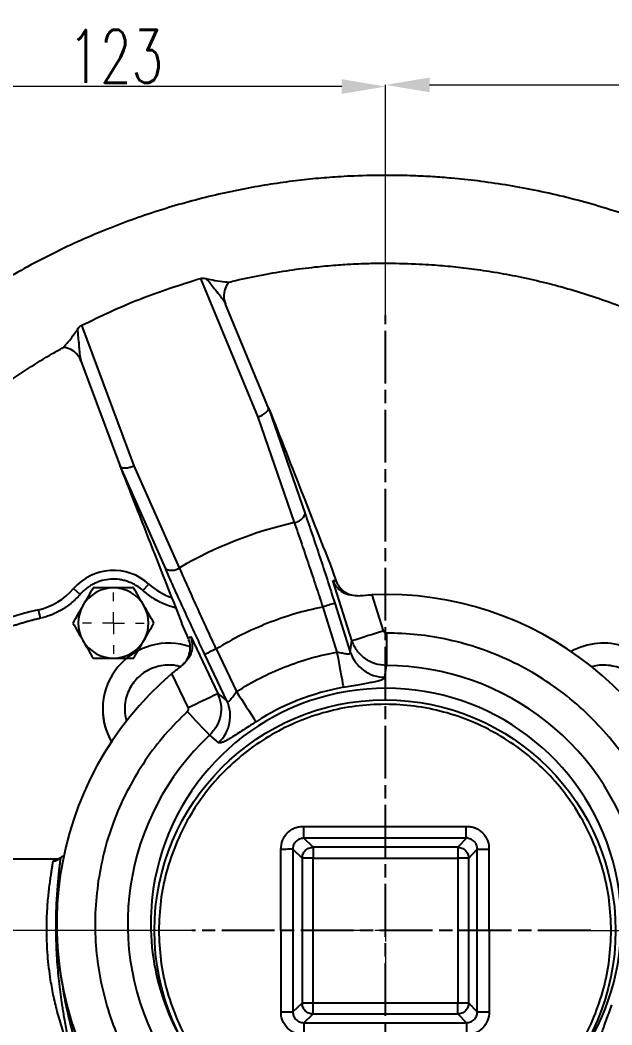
# Model space of a CAD drawing. Header units: millimetres. Extents: x 2271 to 4415, y 823 to 2339.
# Drawn here: x 3039.4 to 3174.2, y 1200.9 to 1429.7 of the extents above; entities that cross this region are included whole.
import ezdxf

# ---------------------------------------------------------------- set-up
doc = ezdxf.new("R2010")
doc.units = ezdxf.units.MM
doc.linetypes.add('AM_ISO08W050', pattern=[18, 12, -1.5, 3, -1.5])
for name, color, linetype, lineweight in [('10', 7, 'Continuous', 0), ('AM_5', 3, 'Continuous', 25), ('AM_7', 4, 'AM_ISO08W050', 25)]:
    doc.layers.add(name, color=color, linetype=linetype, lineweight=lineweight)
doc.styles.add('SLDTEXTSTYLE1', font='txt.shx', dxfattribs={"width": 0.7, "bigfont": 'gbcbig.shx'})
doc.dimstyles.new('SLDDIMSTYLE12$0', dxfattribs={"dimtxt": 12, "dimasz": 10, "dimexe": 0, "dimexo": 0.0625, "dimgap": 0.875, "dimtad": 1, "dimdec": 1, "dimlfac": 1.8, "dimrnd": 1e-09, "dimzin": 12, "dimdsep": 46, "dimtxsty": 'SLDTEXTSTYLE1', "dimcen": 0.09, "dimdle": 8.16, "dimclrd": 3, "dimclre": 3, "dimadec": 0, "dimazin": 3, "dimtfac": 1, "dimtdec": 1, "dimtofl": 0, "dimtmove": 0, "dimatfit": 3, "dimfxl": 0, "dimfrac": 2, "dimtolj": 1, "dimlwd": 5, "dimlwe": 5, "dimarcsym": 0})
doc.dimstyles.new('SLDDIMSTYLE12$3', dxfattribs={"dimtxt": 12, "dimasz": 10, "dimexe": 0, "dimexo": 0.0625, "dimgap": 0.875, "dimtad": 1, "dimdec": 1, "dimlfac": 1.8, "dimrnd": 1e-09, "dimzin": 12, "dimdsep": 46, "dimtxsty": 'SLDTEXTSTYLE1', "dimcen": 0.09, "dimdle": 8.16, "dimclrd": 3, "dimclre": 3, "dimadec": 0, "dimazin": 3, "dimtfac": 1, "dimtdec": 1, "dimtofl": 0, "dimtmove": 0, "dimatfit": 3, "dimfxl": 0, "dimfrac": 2, "dimtolj": 1, "dimlwd": 5, "dimlwe": 5, "dimarcsym": 0})

# ---------------------------------------------------------------- blocks, each defined once
blk = doc.blocks.new('SW_CENTERMARKSYMBOL_18')
at = {"layer": '10', "color": 0}
for p, q in [((0, 1), (0, 1.7)), ((0, 0), (0, 0.5)), ((-1, 0), (-1.7, 0)), ((0, 0), (-0.5, 0)), ((0, 0), (0, -0.5)), ((0, 0), (0.5, 0)), ((1, 0), (1.7, 0)), ((0, -1), (0, -1.7))]:
    blk.add_line(p, q, dxfattribs=at)
blk = doc.blocks.new('SW_CENTERMARKSYMBOL_25')
at = {"layer": '10', "color": 0}
for p, q in [((0, 1), (0, 1.4)), ((0, 0), (0, 0.5)), ((-1, 0), (-1.4, 0)), ((0, 0), (-0.5, 0)), ((0, 0), (0, -0.5)), ((0, 0), (0.5, 0)), ((1, 0), (1.4, 0)), ((0, -1), (0, -1.4))]:
    blk.add_line(p, q, dxfattribs=at)
blk = doc.blocks.new('*D192')
at = {"layer": 'AM_5', "color": 3, "lineweight": 5, "transparency": 16777216}
blk.add_line((3122.69, 1362.62), (3122.69, 1414.99), dxfattribs=at)
at = {"layer": 'AM_5', "color": 3, "linetype": 'Continuous', "lineweight": 5, "transparency": 16777216}
for p, q in [((3132.69, 1414.99), (3289.77, 1414.99)), ((3299.77, 1296.73), (3299.77, 1414.99))]:
    blk.add_line(p, q, dxfattribs=at)
at = {"layer": 'AM_5', "color": 3, "transparency": 16777216}
for points in [[(3132.69, 1416.66), (3132.69, 1413.32), (3122.69, 1414.99)], [(3289.77, 1416.66), (3289.77, 1413.32), (3299.77, 1414.99)]]:
    blk.add_solid(points, dxfattribs=at)
at = {"layer": 'Defpoints', "color": 0, "transparency": 16777216}
for p in [(3299.77, 1414.99), (3122.69, 1362.56), (3299.77, 1296.66)]:
    blk.add_point(p, dxfattribs=at)
at = {"layer": 'AM_5', "color": 0, "transparency": 16777216, "insert": (3211.23, 1421.86), "char_height": 12, "attachment_point": 5, "style": 'SLDTEXTSTYLE1'}
blk.add_mtext('\\A1;178', dxfattribs=at)
blk = doc.blocks.new('*D193')
at = {"layer": 'AM_5', "color": 3, "linetype": 'Continuous', "lineweight": 5, "transparency": 16777216}
for p, q in [((2999.77, 1256.96), (2999.77, 1414.61)), ((3112.69, 1414.61), (3009.77, 1414.61))]:
    blk.add_line(p, q, dxfattribs=at)
at = {"layer": 'AM_5', "color": 3, "lineweight": 5, "transparency": 16777216}
blk.add_line((3122.69, 1362.62), (3122.69, 1414.61), dxfattribs=at)
at = {"layer": 'AM_5', "color": 3, "transparency": 16777216}
for points in [[(3009.77, 1416.28), (3009.77, 1412.94), (2999.77, 1414.61)], [(3112.69, 1416.28), (3112.69, 1412.94), (3122.69, 1414.61)]]:
    blk.add_solid(points, dxfattribs=at)
at = {"layer": 'Defpoints', "color": 0, "transparency": 16777216}
for p in [(2999.77, 1414.61), (3122.69, 1362.56), (2999.77, 1256.9)]:
    blk.add_point(p, dxfattribs=at)
at = {"layer": 'AM_5', "color": 0, "transparency": 16777216, "insert": (3061.23, 1421.49), "char_height": 12, "attachment_point": 5, "style": 'SLDTEXTSTYLE1'}
blk.add_mtext('\\A1;123', dxfattribs=at)
blk = doc.blocks.new('*D202')
at = {"layer": 'AM_5', "color": 3, "lineweight": 5, "transparency": 16777216}
blk.add_line((3078.48, 1222.43), (2928.14, 1222.43), dxfattribs=at)
at = {"layer": 'AM_5', "color": 3, "linetype": 'Continuous', "lineweight": 5, "transparency": 16777216}
for p, q in [((2928.14, 1212.43), (2928.14, 990.8)), ((3057.77, 980.8), (2928.14, 980.8))]:
    blk.add_line(p, q, dxfattribs=at)
at = {"layer": 'AM_5', "color": 3, "transparency": 16777216}
for points in [[(2926.47, 1212.43), (2929.81, 1212.43), (2928.14, 1222.43)], [(2926.47, 990.8), (2929.81, 990.8), (2928.14, 980.8)]]:
    blk.add_solid(points, dxfattribs=at)
at = {"layer": 'Defpoints', "color": 0, "transparency": 16777216}
for p in [(3078.54, 1222.43), (2928.14, 980.8), (3057.83, 980.8)]:
    blk.add_point(p, dxfattribs=at)
at = {"layer": 'AM_5', "color": 0, "transparency": 16777216, "insert": (2921.27, 1054.72), "char_height": 12, "attachment_point": 5, "rotation": 90, "style": 'SLDTEXTSTYLE1'}
blk.add_mtext('\\A1;245', dxfattribs=at)
blk = doc.blocks.new('*D204')
at = {"layer": 'AM_5', "color": 3, "lineweight": 5, "transparency": 16777216}
blk.add_line((3415.04, 1339.88), (3429.39, 1339.88), dxfattribs=at)
at = {"layer": 'AM_5', "color": 3, "linetype": 'Continuous', "lineweight": 5, "transparency": 16777216}
for p, q in [((3429.39, 1329.88), (3429.39, 1232.43)), ((3169.44, 1222.43), (3429.39, 1222.43))]:
    blk.add_line(p, q, dxfattribs=at)
at = {"layer": 'AM_5', "color": 3, "transparency": 16777216}
for points in [[(3427.72, 1329.88), (3431.05, 1329.88), (3429.39, 1339.88)], [(3427.72, 1232.43), (3431.05, 1232.43), (3429.39, 1222.43)]]:
    blk.add_solid(points, dxfattribs=at)
at = {"layer": 'Defpoints', "color": 0, "transparency": 16777216}
for p in [(3414.97, 1339.88), (3169.38, 1222.43), (3429.39, 1222.43)]:
    blk.add_point(p, dxfattribs=at)
at = {"layer": 'AM_5', "color": 0, "transparency": 16777216, "insert": (3422.51, 1290.38), "char_height": 12, "attachment_point": 5, "rotation": 90, "style": 'SLDTEXTSTYLE1'}
blk.add_mtext('\\A1;115', dxfattribs=at)
blk = doc.blocks.new('*D183')
at = {"layer": 'AM_5', "color": 3, "linetype": 'Continuous', "lineweight": 5, "transparency": 16777216}
blk.add_line((3286.51, 1375.18), (3252.82, 1349.18), dxfattribs=at)
at = {"layer": 'AM_5', "color": 3, "lineweight": 5, "transparency": 16777216}
for p, q in [((3185.45, 1297.25), (3185.63, 1297.25)), ((3185.54, 1297.16), (3185.54, 1297.34))]:
    blk.add_line(p, q, dxfattribs=at)
at = {"layer": 'AM_5', "color": 3, "transparency": 16777216}
blk.add_solid([(3251.8, 1350.5), (3253.84, 1347.87), (3244.91, 1343.07)], dxfattribs=at)
at = {"layer": 'Defpoints', "color": 0, "transparency": 16777216}
for p in [(3244.91, 1343.07), (3126.17, 1251.42)]:
    blk.add_point(p, dxfattribs=at)
at = {"layer": 'AM_5', "color": 0, "transparency": 16777216, "insert": (3269.42, 1370.68), "char_height": 12, "attachment_point": 5, "rotation": 37.6642, "style": 'SLDTEXTSTYLE1'}
blk.add_mtext('\\A1;%%C345', dxfattribs=at)

msp = doc.modelspace()

# ---------------------------------------------------------------- linework, layer by layer
at = {"color": 7, "linetype": 'Continuous', "lineweight": 25}
for p, q in [((3080.508, 1370.903), (3093.586, 1339.351)), ((3096.112, 1341.241), (3086.199, 1365.084)), ((3065.44, 1328.261), (3053.502, 1360.262)), ((3053.3, 1352.122), (3062.298, 1327.918)), ((3096.025, 1341.425), (3104.362, 1317.32)), ((3093.586, 1339.351), (3101.873, 1315.309)), ((3062.238, 1328.113), (3072.567, 1304.793)), ((3075.763, 1305.021), (3065.44, 1328.261)), ((3110.035, 1305.814), (3111.34, 1302.132)), ((3110.672, 1302.097), (3111.34, 1302.132)), ((3115.008, 1288.443), (3110.672, 1302.097)), ((3053.124, 1298.966), (3051.611, 1300.273)), ((3067.41, 1299.836), (3068.753, 1301.318)), ((3114.318, 1299.03), (3115.209, 1298.759)), ((3115.209, 1298.759), (3115.214, 1298.759)), ((3115.214, 1298.759), (3116.663, 1298.667)), ((3119.549, 1298.86), (3122.143, 1290.694)), ((3044.119, 1293.523), (3043.665, 1295.471)), ((3108.354, 1296.087), (3111.61, 1285.833)), ((3111.104, 1296.954), (3114.646, 1285.802)), ((3077.771, 1288.903), (3076.274, 1292.355)), ((3077.771, 1288.903), (3078.303, 1289.342)), ((3078.303, 1289.342), (3084.446, 1276.401)), ((3114.646, 1285.802), (3115.008, 1288.443)), ((3084.13, 1286.542), (3088.743, 1276.823)), ((3077.509, 1284.224), (3077.513, 1284.227)), ((3077.513, 1284.227), (3077.839, 1284.915)), ((3086.541, 1274.728), (3081.523, 1285.299)), ((3122.537, 1280.117), (3122.853, 1282.75)), ((3077.683, 1273.176), (3074.01, 1280.916)), ((3084.446, 1276.401), (3086.541, 1274.728)), ((3058.271, 1272.895), (3058.271, 1272.845)), ((3082.592, 1266.886), (3084.647, 1265.187)), ((3104.037, 1246.094), (3141.007, 1246.106)), ((3106.147, 1241.363), (3104.037, 1243.43)), ((3141.07, 1243.43), (3104.037, 1243.43)), ((3141.07, 1243.43), (3139.122, 1241.363)), ((3098.89, 1203.904), (3098.855, 1240.877)), ((3101.55, 1240.943), (3103.661, 1238.876)), ((3101.55, 1240.943), (3101.55, 1203.91)), ((3139.122, 1241.363), (3106.147, 1241.363)), ((3141.611, 1238.876), (3143.555, 1240.939)), ((3143.555, 1203.914), (3143.555, 1240.939)), ((3146.217, 1240.934), (3146.292, 1203.908)), ((3047.744, 1238.663), (3037.597, 1238.663)), ((3048.681, 1238.971), (3048.767, 1238.978)), ((3048.767, 1238.978), (3048.89, 1238.988)), ((3048.981, 1239.199), (3048.973, 1239.092)), ((3103.661, 1238.876), (3103.661, 1205.901)), ((3106.147, 1205.906), (3106.147, 1238.881)), ((3106.147, 1238.881), (3139.122, 1238.881)), ((3139.122, 1238.881), (3139.122, 1205.906)), ((3141.611, 1205.901), (3141.611, 1238.876)), ((3047.77, 1224.12), (3047.77, 1224.107)), ((3070.044, 1222.563), (3070.044, 1222.554)), ((3103.661, 1205.901), (3101.55, 1203.91)), ((3139.122, 1205.906), (3106.147, 1205.906)), ((3143.555, 1203.914), (3141.611, 1205.901)), ((3104.041, 1201.425), (3106.147, 1203.413)), ((3104.041, 1201.425), (3141.066, 1201.425)), ((3106.147, 1203.413), (3139.122, 1203.413)), ((3139.122, 1203.413), (3141.066, 1201.425))]:
    msp.add_line(p, q, dxfattribs=at)
at = {"color": 7, "linetype": 'Continuous', "lineweight": 25, "flags": 128}
for points in [[(3122.864, 1290.163), (3122.862, 1288.829), (3122.86, 1287.537), (3122.858, 1286.33), (3122.857, 1285.246), (3122.855, 1284.32), (3122.854, 1283.58), (3122.854, 1283.051), (3122.853, 1282.75)], [(3111.61, 1285.833), (3111.871, 1284.387), (3112.124, 1282.987), (3112.36, 1281.679), (3112.572, 1280.504), (3112.754, 1279.5), (3112.899, 1278.699), (3113.003, 1278.125), (3113.062, 1277.799)], [(3106.147, 1241.363), (3106.147, 1241.275), (3106.147, 1241.107), (3106.147, 1240.863), (3106.147, 1240.553), (3106.147, 1240.187), (3106.147, 1239.777), (3106.147, 1239.337), (3106.147, 1238.881)], [(3139.122, 1241.363), (3139.122, 1241.275), (3139.122, 1241.107), (3139.122, 1240.863), (3139.122, 1240.553), (3139.122, 1240.187), (3139.122, 1239.777), (3139.122, 1239.337), (3139.122, 1238.881)], [(3106.147, 1203.413), (3106.147, 1203.5), (3106.147, 1203.668), (3106.147, 1203.912), (3106.147, 1204.223), (3106.147, 1204.592), (3106.147, 1205.005), (3106.147, 1205.448), (3106.147, 1205.906)], [(3139.122, 1203.413), (3139.122, 1203.5), (3139.122, 1203.668), (3139.122, 1203.912), (3139.122, 1204.223), (3139.122, 1204.592), (3139.122, 1205.005), (3139.122, 1205.448), (3139.122, 1205.906)], [(3104.041, 1201.425), (3104.041, 1201.33), (3104.041, 1201.144), (3104.041, 1200.876), (3104.041, 1200.533), (3104.041, 1200.128), (3104.041, 1199.674), (3104.041, 1199.187), (3104.041, 1198.682)], [(3141.066, 1201.425), (3141.066, 1201.33), (3141.066, 1201.144), (3141.066, 1200.876), (3141.066, 1200.533), (3141.066, 1200.128), (3141.066, 1199.674), (3141.066, 1199.187), (3141.066, 1198.682)]]:
    msp.add_lwpolyline(points, dxfattribs=at)
at = {"color": 7, "linetype": 'Continuous', "lineweight": 25}
msp.add_circle((3122.544, 1222.429), 52.5, dxfattribs=at)
for centre, radius, start, end in [((3090.487, 1366.929), 4.668, 137.52481, 203.27152), ((3048.906, 1350.545), 4.668, 19.7383, 85.47923), ((3101.48, 1318.341), 3.058, 277.39752, 340.49784), ((3122.769, 1223.997), 93.672, 102.88972, 120.12054), ((3060.692, 1292.429), 12, 47.79455, 139.17857), ((3073.979, 1307.516), 3.068, 242.60529, 305.56074), ((3040.259, 1310.079), 15, 283.12199, 319.17857), ((3060.692, 1292.429), 8, 90, 150), ((3060.692, 1292.429), 8, 30, 90), ((3078.83, 1312.429), 15, 227.79455, 251.05872), ((3122.77, 1223.929), 75, 10.54851, 92.46086), ((3060.692, 1222.429), 75, 103.12199, 152.6419), ((3060.692, 1292.429), 8, 150, 210), ((3060.692, 1292.429), 8, 330, 30), ((3231.627, 909.89), 405.394, 107.29542, 107.70302), ((2802.072, 2292.657), 1051.844, 287.308245, 287.715785), ((3060.692, 1292.429), 8, 210, 270), ((3060.692, 1292.429), 8, 270, 330), ((3073.271, 1272.856), 15, 70.68701, 209.89018), ((3268.055, 897.66), 430.183, 115.31225, 115.69693), ((3172.266, 1272.856), 15, 70.97396, 119.21781), ((3122.506, 1288.394), 8.277, 198.25, 270.21482), ((3122.769, 1223.94), 58.809, 13.09228, 89.91829), ((3122.769, 1223.929), 75, 130.5515, 212.46111), ((3122.769, 1224.02), 53.574, 308.26934, 171.50515), ((5081.332, 2558.07), 2368.967, 212.741266, 212.938789), ((3122.769, 1224.003), 54.664, 100.22856, 122.78193), ((2600.777, 2282.104), 1115.963, 295.299462, 295.684155), ((3079.022, 1271.262), 8.279, 312.79782, 24.74766), ((3073.271, 1272.807), 15, 179.85416, 209.77464), ((4325.892, 2438.091), 1708.073, 223.040922, 223.289717), ((3122.769, 1223.94), 58.809, 133.09211, 209.9183), ((3105.608, 873.345), 365.536, 89.91553, 90.30529), ((3139.668, 879.094), 359.787, 89.69056, 90.08686), ((3122.769, 1224.02), 53.574, 171.50512, 216.90515), ((3122.769, 1223.916), 75, 179.85416, 214.67082), ((3105.608, 840.37), 365.536, 89.91553, 90.30529), ((3139.668, 846.119), 359.787, 89.69056, 90.08686), ((3145.692, 1599.674), 395.766, 269.69056, 270.08686)]:
    msp.add_arc(centre, radius, start, end, dxfattribs=at)
for points, knots in [([(3122.336, 1053.698), (3124.897, 1053.722), (3128.477, 1053.757), (3133.746, 1054.036), (3138.211, 1054.371), (3143.527, 1054.937), (3149.096, 1055.71), (3154.909, 1056.72), (3160.88, 1057.976), (3166.957, 1059.487), (3173.094, 1061.258), (3179.26, 1063.292), (3185.423, 1065.591), (3191.56, 1068.157), (3197.648, 1070.987), (3203.668, 1074.081), (3209.6, 1077.435), (3215.43, 1081.048), (3221.139, 1084.913), (3226.715, 1089.027), (3232.142, 1093.384), (3237.408, 1097.979), (3242.499, 1102.803), (3247.404, 1107.851), (3252.111, 1113.114), (3256.609, 1118.584), (3260.887, 1124.252), (3264.936, 1130.109), (3268.745, 1136.146), (3272.307, 1142.352), (3275.612, 1148.716), (3278.653, 1155.229), (3281.422, 1161.878), (3283.913, 1168.653), (3286.118, 1175.54), (3288.033, 1182.529), (3289.651, 1189.607), (3290.969, 1196.76), (3291.982, 1203.977), (3292.686, 1211.244), (3293.079, 1218.549), (3293.158, 1225.877), (3292.921, 1233.215), (3292.367, 1240.549), (3291.495, 1247.867), (3290.304, 1255.154), (3288.796, 1262.397), (3286.971, 1269.581), (3284.831, 1276.694), (3282.377, 1283.722), (3279.612, 1290.65), (3276.539, 1297.466), (3273.162, 1304.157), (3269.485, 1310.709), (3265.511, 1317.109), (3261.246, 1323.344), (3256.695, 1329.402), (3251.863, 1335.271), (3246.756, 1340.937), (3241.379, 1346.39), (3235.933, 1351.437), (3230.459, 1356.09), (3225.001, 1360.359), (3219.376, 1364.401), (3213.595, 1368.21), (3207.667, 1371.778), (3201.605, 1375.1), (3195.419, 1378.17), (3189.122, 1380.984), (3182.729, 1383.536), (3176.253, 1385.822), (3169.716, 1387.838), (3163.141, 1389.58), (3156.568, 1391.045), (3150.074, 1392.227), (3143.785, 1393.124), (3138.261, 1393.707), (3133.378, 1394.075), (3128.554, 1394.315), (3122.58, 1394.432), (3117.063, 1394.321), (3111.794, 1394.05), (3107.329, 1393.712), (3102.013, 1393.147), (3096.444, 1392.374), (3090.631, 1391.364), (3084.659, 1390.108), (3078.583, 1388.597), (3072.445, 1386.826), (3066.28, 1384.792), (3060.117, 1382.493), (3053.98, 1379.928), (3047.892, 1377.097), (3041.872, 1374.003), (3035.939, 1370.649), (3030.11, 1367.037), (3024.401, 1363.171), (3018.825, 1359.057), (3013.398, 1354.7), (3008.132, 1350.105), (3003.041, 1345.281), (2998.136, 1340.233), (2993.429, 1334.97), (2988.931, 1329.5), (2984.653, 1323.832), (2980.604, 1317.975), (2976.795, 1311.938), (2973.233, 1305.732), (2969.928, 1299.368), (2966.885, 1292.856), (2964.123, 1286.204), (2961.786, 1279.922), (2960.508, 1275.817), (2959.945, 1274.009)], [0, 0, 0, 0, 0.0102074, 0.014274, 0.021037, 0.0280561, 0.0355867, 0.0434511, 0.0515783, 0.0599113, 0.0684099, 0.0770439, 0.085791, 0.0946336, 0.1035582, 0.112554, 0.1216124, 0.1307262, 0.1398897, 0.1490979, 0.1583469, 0.1676331, 0.1769537, 0.1863062, 0.1956884, 0.2050985, 0.2145348, 0.2239961, 0.233481, 0.2429885, 0.2525178, 0.262068, 0.2716385, 0.2812287, 0.2908382, 0.3004664, 0.3101132, 0.3197782, 0.3294613, 0.3391624, 0.3488814, 0.3586183, 0.3683733, 0.3781464, 0.387938, 0.3977483, 0.4075776, 0.4174265, 0.4272956, 0.4371854, 0.4470968, 0.4570307, 0.4669882, 0.4769704, 0.486979, 0.4970156, 0.5070822, 0.5171812, 0.5273154, 0.5374882, 0.5477037, 0.5569145, 0.5661226, 0.5753266, 0.5845258, 0.5937191, 0.6029052, 0.6120821, 0.6212471, 0.6303962, 0.6395236, 0.6486197, 0.6576679, 0.6666375, 0.6754633, 0.6839789, 0.6919633, 0.6976055, 0.7035012, 0.7112199, 0.7214273, 0.7254939, 0.7322569, 0.739276, 0.7468066, 0.754671, 0.7627982, 0.7711312, 0.7796298, 0.7882638, 0.7970109, 0.8058535, 0.8147781, 0.8237739, 0.8328323, 0.8419461, 0.8511096, 0.8603178, 0.8695668, 0.878853, 0.8881736, 0.8975261, 0.9069083, 0.9163184, 0.9257547, 0.935216, 0.9447009, 0.9542084, 0.9637377, 0.9732879, 0.9828584, 0.9924486, 1, 1, 1, 1]), ([(3087.053, 1370.057), (3087.567, 1370.191), (3090.115, 1370.853), (3094.712, 1371.776), (3100.717, 1372.804), (3106.285, 1373.512), (3111.131, 1373.958), (3115.6, 1374.235), (3119.505, 1374.373), (3122.104, 1374.383), (3123.153, 1374.387)], [0, 0, 0, 0, 0.0437848, 0.2166657, 0.3856416, 0.5451731, 0.6784691, 0.7860719, 0.9137261, 1, 1, 1, 1]), ([(3123.153, 1374.387), (3125.553, 1374.349), (3128.912, 1374.297), (3133.854, 1373.993), (3138.044, 1373.636), (3143.031, 1373.045), (3148.252, 1372.245), (3153.698, 1371.208), (3159.286, 1369.924), (3164.965, 1368.385), (3170.693, 1366.588), (3176.437, 1364.527), (3182.167, 1362.203), (3187.86, 1359.616), (3193.491, 1356.766), (3199.043, 1353.656), (3204.496, 1350.289), (3209.834, 1346.67), (3215.039, 1342.803), (3220.098, 1338.694), (3224.996, 1334.35), (3229.72, 1329.777), (3234.256, 1324.984), (3238.592, 1319.978), (3242.716, 1314.769), (3246.618, 1309.366), (3250.288, 1303.778), (3253.714, 1298.017), (3256.889, 1292.093), (3259.802, 1286.018), (3262.447, 1279.804), (3264.815, 1273.461), (3266.9, 1267.004), (3268.695, 1260.445), (3270.194, 1253.797), (3271.393, 1247.073), (3272.29, 1240.287), (3272.865, 1233.453), (3273.139, 1227.386), (3273.088, 1223.603), (3273.067, 1222.109)], [0, 0, 0, 0, 0.0302952, 0.0423856, 0.0624901, 0.08336, 0.1057536, 0.1291426, 0.1533151, 0.1781023, 0.2033838, 0.2290707, 0.2550958, 0.2814075, 0.3079654, 0.3347376, 0.3616982, 0.3888263, 0.4161047, 0.4435189, 0.4710571, 0.4987089, 0.526466, 0.5543209, 0.5822674, 0.6103001, 0.6384144, 0.6666062, 0.6948723, 0.7232096, 0.7516156, 0.7800883, 0.8086258, 0.8372268, 0.86589, 0.8946146, 0.9234, 0.9522458, 0.9811519, 1, 1, 1, 1]), ([(3053.502, 1360.262), (3057.876, 1362.357), (3066.625, 1366.547), (3075.881, 1369.451), (3080.508, 1370.903)], [0, 0, 0, 0, 0.5000005, 1, 1, 1, 1]), ([(3080.508, 1370.903), (3080.67, 1370.936), (3081.063, 1371.014), (3081.511, 1370.956), (3081.776, 1370.899), (3081.845, 1370.884)], [0, 0, 0, 0, 0.341269, 0.8293072, 1, 1, 1, 1]), ([(3081.845, 1370.884), (3082.517, 1370.736), (3084.043, 1370.4), (3085.742, 1370.163), (3086.74, 1370.088), (3087.022, 1370.083), (3087.048, 1370.082), (3087.045, 1370.081), (3087.044, 1370.081)], [0, 0, 0, 0, 0.2966806, 0.6733316, 0.8397548, 0.9603625, 0.9947799, 1, 1, 1, 1]), ([(3081.845, 1370.884), (3082.127, 1370.534), (3082.74, 1369.774), (3083.728, 1368.537), (3084.563, 1367.497), (3085.164, 1366.711), (3085.501, 1366.252), (3085.801, 1365.815), (3086.055, 1365.412), (3086.155, 1365.184), (3086.199, 1365.084)], [0, 0, 0, 0, 0.1610867, 0.3498451, 0.5866141, 0.6799431, 0.7629076, 0.8357476, 0.9281628, 1, 1, 1, 1]), ([(3049.274, 1355.199), (3049.274, 1355.198), (3049.266, 1355.194), (3049.421, 1355.338), (3049.971, 1355.922), (3050.76, 1356.869), (3051.63, 1358.013), (3052.224, 1358.879), (3052.521, 1359.312)], [0, 0, 0, 0, 0.0052395, 0.1256641, 0.3267214, 0.5479449, 0.7742384, 1, 1, 1, 1]), ([(3052.521, 1359.312), (3052.636, 1359.473), (3052.841, 1359.761), (3053.196, 1360.09), (3053.428, 1360.22), (3053.502, 1360.262)], [0, 0, 0, 0, 0.4617935, 0.8273361, 1, 1, 1, 1]), ([(3052.521, 1359.312), (3052.554, 1358.833), (3052.628, 1357.784), (3052.796, 1356.211), (3052.934, 1354.548), (3053.052, 1353.059), (3053.228, 1352.396), (3053.3, 1352.122)], [0, 0, 0, 0, 0.1729775, 0.3788008, 0.583252, 0.8278203, 1, 1, 1, 1]), ([(3014.185, 1120.105), (3013.225, 1121.106), (3010.735, 1123.698), (3006.954, 1128.111), (3002.822, 1133.314), (2998.922, 1138.719), (2995.252, 1144.306), (2991.826, 1150.067), (2988.651, 1155.991), (2985.738, 1162.066), (2983.093, 1168.281), (2980.725, 1174.623), (2978.64, 1181.08), (2976.845, 1187.639), (2975.346, 1194.288), (2974.147, 1201.012), (2973.252, 1207.797), (2972.667, 1214.631), (2972.394, 1221.499), (2972.435, 1228.386), (2972.792, 1235.279), (2973.467, 1242.163), (2974.46, 1249.023), (2975.772, 1255.845), (2977.401, 1262.614), (2979.347, 1269.316), (2981.606, 1275.936), (2984.178, 1282.459), (2987.059, 1288.872), (2990.246, 1295.16), (2993.734, 1301.308), (2997.518, 1307.304), (3001.595, 1313.133), (3005.958, 1318.782), (3010.602, 1324.238), (3015.521, 1329.487), (3020.53, 1334.343), (3025.585, 1338.815), (3030.643, 1342.913), (3035.87, 1346.79), (3041.264, 1350.42), (3045.74, 1353.218), (3048.464, 1354.714), (3049.29, 1355.168)], [0, 0, 0, 0, 0.0151775, 0.0393292, 0.0635604, 0.0878663, 0.1122429, 0.1366868, 0.161195, 0.1857649, 0.2103945, 0.2350819, 0.2598255, 0.2846241, 0.3094766, 0.3343824, 0.3593409, 0.3843518, 0.409415, 0.4345306, 0.4596989, 0.4849206, 0.5101965, 0.5355275, 0.5609152, 0.5863611, 0.6118672, 0.6374358, 0.6630699, 0.6887726, 0.714548, 0.7404006, 0.7663359, 0.7923603, 0.8184816, 0.8447092, 0.8710544, 0.8948026, 0.918543, 0.942272, 0.9659875, 0.9896862, 1, 1, 1, 1]), ([(3093.586, 1339.351), (3093.622, 1339.364), (3093.727, 1339.402), (3094.072, 1339.539), (3094.701, 1339.84), (3095.322, 1340.26), (3095.72, 1340.652), (3096, 1341.032), (3096.015, 1341.27), (3096.025, 1341.425)], [0, 0, 0, 0, 0.0260711, 0.0753359, 0.2510277, 0.500322, 0.632163, 0.7609985, 1, 1, 1, 1]), ([(3096.025, 1341.425), (3096.024, 1341.432), (3096.022, 1341.446), (3096.033, 1341.432), (3096.062, 1341.368), (3096.093, 1341.29), (3096.112, 1341.241)], [0, 0, 0, 0, 0.1147934, 0.2642503, 0.5426543, 1, 1, 1, 1]), ([(3096.112, 1341.241), (3098.704, 1334.647), (3103.331, 1322.872), (3107.986, 1311.026), (3110.035, 1305.814)], [0, 0, 0, 0, 0.5600004, 1, 1, 1, 1]), ([(3062.298, 1327.918), (3062.285, 1327.954), (3062.256, 1328.027), (3062.23, 1328.1), (3062.225, 1328.126), (3062.23, 1328.125), (3062.236, 1328.116), (3062.238, 1328.113)], [0, 0, 0, 0, 0.3325712, 0.6879646, 0.8313814, 0.949784, 1, 1, 1, 1]), ([(3062.238, 1328.113), (3062.351, 1328.006), (3062.526, 1327.843), (3062.99, 1327.756), (3063.549, 1327.742), (3064.291, 1327.858), (3064.956, 1328.067), (3065.302, 1328.202), (3065.404, 1328.246), (3065.44, 1328.261)], [0, 0, 0, 0, 0.2389954, 0.3678324, 0.4996781, 0.7489725, 0.9246805, 0.9739408, 1, 1, 1, 1]), ([(3062.298, 1327.918), (3064.9, 1321.299), (3069.545, 1309.479), (3074.218, 1297.587), (3076.274, 1292.355)], [0, 0, 0, 0, 0.5600002, 1, 1, 1, 1]), ([(3104.362, 1317.32), (3104.915, 1315.712), (3106.022, 1312.493), (3107.716, 1307.423), (3109.419, 1302.232), (3110.541, 1298.717), (3111.104, 1296.954)], [0, 0, 0, 0, 0.2492462, 0.4987214, 0.7485201, 1, 1, 1, 1]), ([(3101.873, 1315.309), (3102.437, 1313.695), (3103.543, 1310.528), (3105.206, 1305.629), (3106.809, 1300.824), (3107.846, 1297.644), (3108.354, 1296.087)], [0, 0, 0, 0, 0.2645644, 0.5194287, 0.7645782, 1, 1, 1, 1]), ([(3081.523, 1285.299), (3080.732, 1286.972), (3079.155, 1290.308), (3076.861, 1295.266), (3074.643, 1300.13), (3073.259, 1303.239), (3072.567, 1304.793)], [0, 0, 0, 0, 0.2514799, 0.5012785, 0.7507527, 1, 1, 1, 1]), ([(3084.13, 1286.542), (3083.439, 1288.028), (3082.028, 1291.06), (3079.924, 1295.667), (3077.8, 1300.385), (3076.45, 1303.456), (3075.763, 1305.021)], [0, 0, 0, 0, 0.2354209, 0.48057, 0.7354347, 1, 1, 1, 1]), ([(3067.41, 1299.836), (3067.328, 1299.909), (3067.164, 1300.055), (3066.909, 1300.264), (3066.648, 1300.464), (3066.381, 1300.655), (3066.107, 1300.838), (3065.636, 1301.13), (3064.945, 1301.498), (3064.012, 1301.879), (3063.046, 1302.166), (3061.739, 1302.412), (3060.08, 1302.476), (3058.44, 1302.211), (3057.173, 1301.808), (3056.249, 1301.406), (3055.368, 1300.915), (3054.683, 1300.434), (3054.168, 1300.014), (3053.802, 1299.683), (3053.452, 1299.335), (3053.234, 1299.089), (3053.124, 1298.966)], [0, 0, 0, 0, 0.0206691, 0.0412953, 0.0619009, 0.0825084, 0.1031401, 0.1238183, 0.1869425, 0.2500997, 0.3132238, 0.3763811, 0.5000034, 0.6236257, 0.6867499, 0.7499071, 0.8130312, 0.8761885, 0.907173, 0.938086, 0.9690031, 1, 1, 1, 1]), ([(3116.273, 1298.649), (3115.573, 1298.674), (3114.173, 1298.725), (3112.579, 1299.592), (3111.36, 1300.712), (3110.902, 1301.635), (3110.672, 1302.097)], [0, 0, 0, 0, 0.2499493, 0.4997481, 0.749457, 1, 1, 1, 1]), ([(3111.34, 1302.132), (3111.679, 1301.454), (3112.264, 1300.284), (3113.522, 1299.377), (3114.192, 1299.085), (3114.318, 1299.03)], [0, 0, 0, 0, 0.5280154, 0.9113192, 1, 1, 1, 1]), ([(3056.073, 1300.429), (3055.691, 1299.768), (3055.308, 1299.104), (3054.539, 1297.771), (3054.152, 1297.102), (3053.763, 1296.429)], [0, 0, 0, 0, 0.5, 0.5, 1, 1, 1, 1]), ([(3060.692, 1300.429), (3059.915, 1300.429), (3059.142, 1300.429), (3057.602, 1300.429), (3056.836, 1300.429), (3056.073, 1300.429)], [0, 0, 0, 0, 0.5, 0.5, 1, 1, 1, 1]), ([(3065.31, 1300.429), (3064.547, 1300.429), (3063.781, 1300.429), (3062.242, 1300.429), (3061.469, 1300.429), (3060.692, 1300.429)], [0, 0, 0, 0, 0.5, 0.5, 1, 1, 1, 1]), ([(3067.62, 1296.429), (3067.231, 1297.102), (3066.845, 1297.771), (3066.075, 1299.104), (3065.692, 1299.768), (3065.31, 1300.429)], [0, 0, 0, 0, 0.5, 0.5, 1, 1, 1, 1]), ([(3074.884, 1295.893), (3074.657, 1295.947), (3073.922, 1296.139), (3072.701, 1296.546), (3071.254, 1297.183), (3070.107, 1297.821), (3069.232, 1298.39), (3068.602, 1298.843), (3067.991, 1299.322), (3067.604, 1299.665), (3067.41, 1299.836)], [0.31807069, 0.31807069, 0.31807069, 0.31807069, 0.37393701, 0.50000796, 0.62603655, 0.7521075, 0.8141375, 0.87604322, 0.93795421, 1, 1, 1, 1]), ([(3053.124, 1298.966), (3053.041, 1298.871), (3052.874, 1298.68), (3052.616, 1298.401), (3052.352, 1298.128), (3052.083, 1297.862), (3051.807, 1297.601), (3051.525, 1297.346), (3050.995, 1296.887), (3050.187, 1296.256), (3049.063, 1295.515), (3047.883, 1294.864), (3046.863, 1294.403), (3046.031, 1294.084), (3045.401, 1293.871), (3044.765, 1293.681), (3044.334, 1293.576), (3044.119, 1293.523)], [0, 0, 0, 0, 0.0355348, 0.0710273, 0.1064952, 0.1419563, 0.1774283, 0.212929, 0.248476, 0.3742156, 0.5000052, 0.6257448, 0.7515345, 0.8136891, 0.8757548, 0.9378267, 1, 1, 1, 1]), ([(3116.273, 1298.649), (3117.108, 1298.714), (3118.177, 1298.797), (3119.303, 1298.848), (3119.549, 1298.86)], [0, 0, 0, 0, 0.7808444, 1, 1, 1, 1]), ([(3053.763, 1296.429), (3053.375, 1295.756), (3052.988, 1295.086), (3052.219, 1293.754), (3051.836, 1293.09), (3051.454, 1292.429)], [0, 0, 0, 0, 0.5, 0.5, 1, 1, 1, 1]), ([(3069.929, 1292.429), (3069.547, 1293.09), (3069.164, 1293.754), (3068.395, 1295.086), (3068.008, 1295.756), (3067.62, 1296.429)], [0, 0, 0, 0, 0.5, 0.5, 1, 1, 1, 1]), ([(3044.119, 1293.523), (3043.829, 1293.454), (3043.25, 1293.317), (3042.386, 1293.098), (3041.524, 1292.87), (3040.665, 1292.63), (3039.81, 1292.381), (3038.957, 1292.121), (3038.108, 1291.85), (3037.262, 1291.569), (3036.42, 1291.278), (3035.58, 1290.976), (3033.446, 1290.179), (3030.066, 1288.759), (3025.525, 1286.468), (3021.125, 1283.849), (3016.88, 1280.896), (3012.839, 1277.64), (3009.029, 1274.091), (3005.481, 1270.281), (3002.225, 1266.241), (2999.272, 1261.995), (2997.39, 1258.833), (2996.455, 1257.11), (2996.34, 1256.895)], [0, 0, 0, 0, 0.01099053, 0.02197379, 0.03295142, 0.04392506, 0.05489634, 0.06586691, 0.0768384, 0.08781247, 0.09879074, 0.10977487, 0.12076647, 0.18292088, 0.24508187, 0.3084864, 0.37189735, 0.435946, 0.50000088, 0.56404953, 0.62810441, 0.69150893, 0.75491988, 0.76391048, 0.76391048, 0.76391048, 0.76391048]), ([(3051.454, 1292.429), (3051.836, 1291.768), (3052.219, 1291.104), (3052.988, 1289.771), (3053.375, 1289.102), (3053.763, 1288.429)], [0, 0, 0, 0, 0.5, 0.5, 1, 1, 1, 1]), ([(3067.62, 1288.429), (3068.008, 1289.102), (3068.395, 1289.771), (3069.164, 1291.104), (3069.547, 1291.768), (3069.929, 1292.429)], [0, 0, 0, 0, 0.5, 0.5, 1, 1, 1, 1]), ([(3122.143, 1290.694), (3122.174, 1290.62), (3122.236, 1290.473), (3122.41, 1290.302), (3122.624, 1290.186), (3122.784, 1290.17), (3122.864, 1290.163)], [0, 0, 0, 0, 0.25014976, 0.49937147, 0.74925843, 1, 1, 1, 1]), ([(3053.763, 1288.429), (3054.152, 1287.756), (3054.539, 1287.086), (3055.308, 1285.754), (3055.691, 1285.09), (3056.073, 1284.429)], [0, 0, 0, 0, 0.5, 0.5, 1, 1, 1, 1]), ([(3065.31, 1284.429), (3065.692, 1285.09), (3066.075, 1285.754), (3066.845, 1287.086), (3067.231, 1287.756), (3067.62, 1288.429)], [0, 0, 0, 0, 0.5, 0.5, 1, 1, 1, 1]), ([(3078.303, 1289.342), (3078.45, 1288.847), (3078.742, 1287.859), (3078.612, 1286.207), (3078.036, 1284.486), (3077.046, 1283.493), (3076.551, 1282.997)], [0, 0, 0, 0, 0.2505534, 0.5002592, 0.7500542, 1, 1, 1, 1]), ([(3077.839, 1284.915), (3078, 1285.505), (3078.322, 1286.682), (3078.11, 1288.037), (3077.838, 1288.731), (3077.771, 1288.903)], [0, 0, 0, 0, 0.43033155, 0.858978, 1, 1, 1, 1]), ([(3122.853, 1282.75), (3121.986, 1282.831), (3120.254, 1282.995), (3117.927, 1284.239), (3116.03, 1286.063), (3115.349, 1287.649), (3115.008, 1288.443)], [0, 0, 0, 0, 0.2503671, 0.5005248, 0.7501034, 1, 1, 1, 1]), ([(3187.284, 1238.93), (3186.683, 1241.197), (3185.467, 1245.782), (3182.695, 1252.433), (3179.181, 1258.91), (3174.865, 1265.066), (3169.804, 1270.773), (3164.09, 1275.883), (3157.824, 1280.3), (3151.125, 1283.947), (3144.156, 1286.765), (3137.053, 1288.732), (3129.949, 1289.935), (3125.208, 1290.088), (3122.864, 1290.163)], [0, 0, 0, 0, 0.07919299, 0.16015936, 0.24278284, 0.32785451, 0.41364109, 0.49999999, 0.58635361, 0.67214028, 0.75721715, 0.83983537, 0.92080432, 1, 1, 1, 1]), ([(3056.073, 1284.429), (3056.836, 1284.429), (3057.602, 1284.429), (3059.142, 1284.429), (3059.915, 1284.429), (3060.692, 1284.429)], [0, 0, 0, 0, 0.5, 0.5, 1, 1, 1, 1]), ([(3060.692, 1284.429), (3061.469, 1284.429), (3062.242, 1284.429), (3063.781, 1284.429), (3064.547, 1284.429), (3065.31, 1284.429)], [0, 0, 0, 0, 0.5, 0.5, 1, 1, 1, 1]), ([(3076.243, 1282.741), (3076.605, 1283.072), (3077.09, 1283.518), (3077.424, 1284.08), (3077.509, 1284.224)], [0, 0, 0, 0, 0.7449704, 1, 1, 1, 1]), ([(3111.61, 1285.833), (3112.011, 1285.763), (3112.801, 1285.626), (3113.675, 1285.447), (3114.208, 1285.402), (3114.495, 1285.44), (3114.658, 1285.568), (3114.65, 1285.722), (3114.646, 1285.802)], [0, 0, 0, 0, 0.2616178, 0.5161546, 0.6376198, 0.7555299, 0.8740541, 1, 1, 1, 1]), ([(3075.889, 1282.469), (3075.583, 1282.562), (3074.644, 1282.848), (3072.985, 1282.916), (3071.024, 1282.682), (3069.186, 1282.056), (3067.543, 1281.15), (3066.639, 1280.335), (3066.2, 1279.938)], [0, 0, 0, 0, 0.0913222, 0.2798441, 0.468366, 0.6532648, 0.8313182, 1, 1, 1, 1]), ([(3074.01, 1280.916), (3074.688, 1281.485), (3075.557, 1282.215), (3076.372, 1282.856), (3076.551, 1282.997)], [0, 0, 0, 0, 0.78080054, 1, 1, 1, 1]), ([(3176.877, 1281.711), (3176.776, 1281.773), (3176.13, 1282.169), (3174.766, 1282.596), (3172.853, 1282.911), (3171.047, 1282.867), (3169.952, 1282.566), (3169.485, 1282.438)], [0, 0, 0, 0, 0.0465662, 0.2977915, 0.5537993, 0.8098071, 1, 1, 1, 1]), ([(3066.2, 1279.938), (3065.812, 1279.509), (3065.015, 1278.628), (3064.121, 1277.034), (3063.494, 1275.253), (3063.229, 1273.352), (3063.278, 1271.607), (3063.571, 1270.559), (3063.691, 1270.129)], [0, 0, 0, 0, 0.1629563, 0.3344814, 0.5122355, 0.6932761, 0.8743167, 1, 1, 1, 1]), ([(3113.062, 1277.799), (3113.697, 1277.912), (3114.982, 1278.143), (3116.77, 1278.458), (3118.372, 1278.743), (3119.808, 1279.021), (3121.017, 1279.298), (3121.876, 1279.576), (3122.414, 1279.847), (3122.496, 1280.026), (3122.537, 1280.117)], [0, 0, 0, 0, 0.1222892, 0.2475486, 0.3637592, 0.4805658, 0.6189284, 0.7530679, 0.8736947, 1, 1, 1, 1]), ([(3086.541, 1274.728), (3086.592, 1274.667), (3086.691, 1274.55), (3086.898, 1274.566), (3087.134, 1274.734), (3087.495, 1275.131), (3088.012, 1275.858), (3088.497, 1276.498), (3088.743, 1276.823)], [0, 0, 0, 0, 0.1251651, 0.2440023, 0.362149, 0.4834229, 0.7377951, 1, 1, 1, 1]), ([(3084.446, 1276.401), (3084.737, 1275.592), (3085.32, 1273.971), (3085.181, 1271.348), (3084.331, 1268.846), (3083.173, 1267.541), (3082.592, 1266.886)], [0, 0, 0, 0, 0.248705, 0.4981896, 0.7483774, 1, 1, 1, 1]), ([(3077.518, 1272.296), (3075.783, 1270.566), (3072.3, 1267.091), (3067.835, 1261.164), (3063.997, 1254.785), (3060.925, 1248.002), (3058.581, 1240.962), (3057.699, 1236.122), (3057.259, 1233.711)], [0, 0, 0, 0, 0.1654437, 0.332195, 0.5, 0.6677943, 0.834551, 1, 1, 1, 1]), ([(3077.683, 1273.176), (3077.711, 1273.101), (3077.766, 1272.951), (3077.755, 1272.707), (3077.678, 1272.476), (3077.572, 1272.356), (3077.518, 1272.296)], [0, 0, 0, 0, 0.25014978, 0.49937143, 0.74925837, 1, 1, 1, 1]), ([(3093.172, 1269.961), (3092.625, 1269.608), (3091.518, 1268.893), (3089.951, 1267.876), (3088.523, 1266.952), (3087.299, 1266.19), (3086.29, 1265.615), (3085.22, 1265.1), (3084.876, 1265.152), (3084.647, 1265.187)], [0, 0, 0, 0, 0.1235233, 0.2501507, 0.3747805, 0.5002123, 0.6235234, 0.7497125, 1, 1, 1, 1]), ([(3098.855, 1240.877), (3098.911, 1241.584), (3099.022, 1242.979), (3100.259, 1244.73), (3101.695, 1245.698), (3103.013, 1246.105), (3103.697, 1246.097), (3104.037, 1246.094)], [0, 0, 0, 0, 0.2548061, 0.5030235, 0.7512335, 0.8766037, 1, 1, 1, 1]), ([(3141.07, 1243.43), (3141.069, 1243.494), (3141.067, 1243.626), (3141.054, 1244.218), (3141.037, 1244.901), (3141.022, 1245.541), (3141.012, 1245.912), (3141.007, 1246.106)], [0, 0, 0, 0, 0.2386603, 0.491323, 0.7193143, 0.8531728, 1, 1, 1, 1]), ([(3141.007, 1246.106), (3141.373, 1246.105), (3142.079, 1246.104), (3143.416, 1245.698), (3144.863, 1244.727), (3145.831, 1243.275), (3146.237, 1241.958), (3146.224, 1241.273), (3146.217, 1240.934)], [0, 0, 0, 0, 0.1326034, 0.256109, 0.503904, 0.7516959, 0.877002, 1, 1, 1, 1]), ([(3104.037, 1243.43), (3103.71, 1243.398), (3103.216, 1243.351), (3102.634, 1243.036), (3102.133, 1242.631), (3101.769, 1242.079), (3101.574, 1241.452), (3101.558, 1241.115), (3101.55, 1240.943)], [0, 0, 0, 0, 0.2493138, 0.3761129, 0.5001652, 0.7410461, 0.8682365, 1, 1, 1, 1]), ([(3143.555, 1240.939), (3143.523, 1241.266), (3143.475, 1241.759), (3143.162, 1242.341), (3142.756, 1242.844), (3142.204, 1243.21), (3141.577, 1243.405), (3141.241, 1243.422), (3141.07, 1243.43)], [0, 0, 0, 0, 0.2493268, 0.3762956, 0.5001656, 0.7420044, 0.8689622, 1, 1, 1, 1]), ([(3101.55, 1240.943), (3101.483, 1240.942), (3101.345, 1240.939), (3100.738, 1240.924), (3100.055, 1240.907), (3099.422, 1240.891), (3099.05, 1240.882), (3098.855, 1240.877)], [0, 0, 0, 0, 0.2438999, 0.4992707, 0.7200727, 0.8527413, 1, 1, 1, 1]), ([(3050.734, 1195.403), (3050.224, 1196.749), (3049.192, 1199.469), (3048.012, 1203.459), (3047.067, 1207.384), (3046.426, 1210.873), (3045.996, 1214.009), (3045.726, 1216.752), (3045.565, 1219.376), (3045.498, 1221.89), (3045.51, 1224.198), (3045.588, 1226.386), (3045.712, 1228.39), (3045.873, 1230.223), (3046.059, 1231.934), (3046.256, 1233.474), (3046.453, 1234.833), (3046.628, 1235.958), (3046.777, 1236.885), (3046.896, 1237.631), (3046.942, 1237.967), (3046.965, 1238.13)], [0, 0, 0, 0, 0.061871, 0.1250645, 0.1864714, 0.2501378, 0.2985674, 0.3490617, 0.3985754, 0.4478077, 0.5000979, 0.5463983, 0.5979911, 0.6485796, 0.6949368, 0.750549, 0.802481, 0.8511011, 0.9012638, 0.9521004, 1, 1, 1, 1]), ([(3046.965, 1238.13), (3047.233, 1238.209), (3047.774, 1238.369), (3048.221, 1238.669), (3048.446, 1238.821)], [0, 0, 0, 0, 0.49602756, 1, 1, 1, 1]), ([(3046.965, 1238.13), (3047.118, 1238.294), (3047.407, 1238.605), (3047.637, 1238.636), (3047.744, 1238.651)], [0, 0, 0, 0, 0.5314607, 1, 1, 1, 1]), ([(3048.584, 1238.914), (3048.581, 1238.859), (3048.575, 1238.747), (3048.555, 1238.503), (3048.525, 1238.195), (3048.485, 1237.811), (3048.434, 1237.347), (3048.373, 1236.796), (3048.305, 1236.171), (3048.22, 1235.388), (3048.109, 1234.318), (3047.969, 1232.811), (3047.818, 1230.918), (3047.682, 1228.717), (3047.579, 1226.175), (3047.538, 1223.309), (3047.583, 1220.31), (3047.705, 1217.451), (3047.887, 1214.749), (3048.12, 1212.176), (3048.399, 1209.674), (3048.712, 1207.28), (3049.09, 1204.739), (3049.569, 1201.873), (3050.147, 1198.701), (3050.543, 1196.477), (3050.734, 1195.403)], [0, 0, 0, 0, 0.0257976, 0.0525021, 0.0801114, 0.1086272, 0.1380565, 0.1683988, 0.199647, 0.2289254, 0.270324, 0.3238538, 0.3815482, 0.4374253, 0.4959393, 0.5596207, 0.6187306, 0.6691438, 0.7133369, 0.7562168, 0.7942673, 0.8305957, 0.8651667, 0.9070886, 0.9551301, 1, 1, 1, 1]), ([(3048.591, 1238.928), (3048.476, 1238.856), (3048.209, 1238.69), (3047.911, 1238.673), (3047.742, 1238.663)], [0, 0, 0, 0, 0.4312617, 1, 1, 1, 1]), ([(3048.446, 1238.821), (3048.466, 1238.835), (3048.492, 1238.854), (3048.541, 1238.888), (3048.566, 1238.903), (3048.578, 1238.911), (3048.584, 1238.914)], [0, 0, 0, 0, 0.6302652, 0.8372339, 0.9218731, 1, 1, 1, 1]), ([(3048.681, 1238.971), (3048.664, 1238.962), (3048.632, 1238.944), (3048.6, 1238.924), (3048.584, 1238.914)], [0, 0, 0, 0, 0.50159174, 1, 1, 1, 1]), ([(3049.203, 1239.298), (3049.141, 1239.278), (3049.064, 1239.254), (3048.884, 1239.112), (3048.817, 1239.062), (3048.771, 1239.029), (3048.738, 1239.006), (3048.708, 1238.987), (3048.69, 1238.977), (3048.681, 1238.971)], [0, 0, 0, 0, 0.6868052, 0.8406552, 0.9106307, 0.9556871, 0.9798152, 0.9899237, 1, 1, 1, 1]), ([(3057.259, 1233.711), (3056.975, 1231.277), (3056.404, 1226.391), (3056.589, 1218.973), (3057.545, 1211.589), (3059.352, 1204.366), (3061.89, 1197.393), (3064.206, 1193.052), (3065.36, 1190.89)], [0, 0, 0, 0, 0.1654437, 0.332195, 0.5, 0.6677943, 0.834551, 1, 1, 1, 1]), ([(2952.466, 1225.19), (2952.45, 1224.197), (2952.395, 1220.759), (2952.631, 1214.869), (2953.17, 1207.535), (2954.046, 1200.217), (2955.235, 1192.93), (2956.744, 1185.688), (2958.569, 1178.503), (2960.709, 1171.39), (2963.163, 1164.363), (2965.928, 1157.434), (2969, 1150.618), (2972.378, 1143.927), (2976.055, 1137.375), (2980.029, 1130.975), (2984.294, 1124.74), (2988.845, 1118.682), (2993.677, 1112.813), (2998.784, 1107.147), (3004.161, 1101.694), (3009.607, 1096.647), (3015.081, 1091.995), (3020.539, 1087.725), (3026.164, 1083.683), (3031.945, 1079.874), (3037.873, 1076.306), (3043.935, 1072.984), (3050.121, 1069.914), (3056.418, 1067.101), (3062.811, 1064.549), (3069.287, 1062.262), (3075.824, 1060.246), (3082.399, 1058.504), (3088.972, 1057.039), (3095.466, 1055.857), (3101.755, 1054.96), (3107.279, 1054.376), (3112.162, 1054.011), (3116.986, 1053.763), (3120.4, 1053.721), (3122.336, 1053.698)], [0, 0, 0, 0, 0.0110977, 0.0384563, 0.065866, 0.0933273, 0.120841, 0.1484084, 0.1760305, 0.2037091, 0.231446, 0.2592434, 0.2871039, 0.3150305, 0.3430267, 0.3710966, 0.3992451, 0.4274777, 0.4558012, 0.4842235, 0.512754, 0.5414043, 0.5672369, 0.5930617, 0.6188752, 0.6446752, 0.6704587, 0.6962218, 0.7219592, 0.7476632, 0.7733229, 0.7989215, 0.8244321, 0.8498086, 0.8749648, 0.8997175, 0.9236002, 0.9459932, 0.9618174, 0.9783523, 1, 1, 1, 1]), ([(3052.5, 1195.422), (3052.196, 1196.45), (3051.582, 1198.523), (3050.812, 1201.501), (3050.032, 1204.906), (3049.498, 1207.515), (3049.272, 1209.056), (3049.242, 1209.258)], [0, 0, 0, 0, 0.2086078, 0.4204927, 0.6329881, 0.9518433, 1, 1, 1, 1]), ([(3104.041, 1198.682), (3103.358, 1198.76), (3101.991, 1198.915), (3100.248, 1200.119), (3099.278, 1201.56), (3098.87, 1202.879), (3098.883, 1203.565), (3098.89, 1203.904)], [0, 0, 0, 0, 0.2495155, 0.4993463, 0.7494031, 0.8758585, 1, 1, 1, 1]), ([(3098.89, 1203.904), (3099.209, 1203.905), (3099.869, 1203.905), (3100.726, 1203.906), (3101.351, 1203.908), (3101.485, 1203.909), (3101.55, 1203.91)], [0, 0, 0, 0, 0.2426841, 0.5013251, 0.7592367, 1, 1, 1, 1]), ([(3101.55, 1203.91), (3101.582, 1203.582), (3101.63, 1203.089), (3101.946, 1202.508), (3102.352, 1202.008), (3102.904, 1201.645), (3103.53, 1201.45), (3103.869, 1201.434), (3104.041, 1201.425)], [0, 0, 0, 0, 0.2493016, 0.375853, 0.5001539, 0.7402565, 0.8676627, 1, 1, 1, 1]), ([(3141.066, 1201.425), (3141.393, 1201.457), (3141.887, 1201.506), (3142.468, 1201.821), (3142.969, 1202.227), (3143.334, 1202.778), (3143.53, 1203.405), (3143.546, 1203.742), (3143.555, 1203.914)], [0, 0, 0, 0, 0.2493148, 0.376036, 0.5001542, 0.7412291, 0.8683988, 1, 1, 1, 1]), ([(3146.292, 1203.908), (3146.214, 1203.224), (3146.058, 1201.854), (3144.852, 1200.123), (3143.121, 1198.917), (3141.751, 1198.76), (3141.066, 1198.682)], [0, 0, 0, 0, 0.2498541, 0.5000068, 0.7501542, 1, 1, 1, 1]), ([(3171.501, 1196.114), (3171.441, 1196.198), (3171.323, 1196.365), (3171.357, 1196.972), (3171.534, 1197.819), (3171.868, 1198.941), (3172.33, 1200.304), (3172.906, 1201.905), (3173.543, 1203.66), (3173.99, 1204.9), (3174.211, 1205.512)], [0, 0, 0, 0, 0.1262135, 0.2512855, 0.3774369, 0.5006266, 0.6257769, 0.7501083, 0.876543, 1, 1, 1, 1])]:
    msp.add_open_spline(points, degree=3, knots=knots, dxfattribs=at)
for points in [[(3108.354, 1296.087), (3106.223, 1295.611), (3101.961, 1294.661), (3097.864, 1293.15), (3095.816, 1292.395)], [(3095.816, 1292.395), (3093.803, 1291.55), (3089.777, 1289.86), (3086.012, 1287.648), (3084.13, 1286.542)], [(3099.732, 1282.457), (3101.67, 1283.166), (3105.546, 1284.585), (3109.589, 1285.417), (3111.61, 1285.833)], [(3088.743, 1276.823), (3090.505, 1277.898), (3094.029, 1280.047), (3097.831, 1281.654), (3099.732, 1282.457)], [(3174.044, 1222.431), (3173.959, 1224.678), (3173.789, 1229.172), (3172.42, 1235.798), (3170.262, 1242.196), (3167.271, 1248.255), (3163.518, 1253.872), (3159.064, 1258.951), (3153.984, 1263.406), (3148.367, 1267.159), (3142.308, 1270.147), (3135.911, 1272.318), (3129.285, 1273.636), (3122.544, 1274.078), (3115.802, 1273.636), (3109.176, 1272.318), (3102.779, 1270.147), (3096.72, 1267.159), (3091.103, 1263.406), (3086.024, 1258.951), (3081.569, 1253.872), (3077.817, 1248.255), (3074.825, 1242.196), (3072.667, 1235.798), (3071.299, 1229.172), (3071.129, 1224.678), (3071.044, 1222.431)], [(3104.037, 1243.43), (3104.037, 1243.498), (3104.037, 1243.634), (3104.037, 1244.259), (3104.037, 1245.104), (3104.037, 1245.764), (3104.037, 1246.094)], [(3103.661, 1238.876), (3103.701, 1239.2), (3103.782, 1239.847), (3104.358, 1240.666), (3105.176, 1241.242), (3105.824, 1241.323), (3106.147, 1241.363)], [(3139.122, 1241.363), (3139.446, 1241.323), (3140.094, 1241.243), (3140.914, 1240.666), (3141.49, 1239.848), (3141.571, 1239.2), (3141.611, 1238.876)], [(3143.555, 1240.939), (3143.621, 1240.938), (3143.755, 1240.937), (3144.378, 1240.935), (3145.224, 1240.934), (3145.886, 1240.934), (3146.217, 1240.934)], [(3071.044, 1222.431), (3071.129, 1220.184), (3071.299, 1215.69), (3072.667, 1209.064), (3074.825, 1202.667), (3077.817, 1196.608), (3081.569, 1190.99), (3086.024, 1185.911), (3091.103, 1181.457), (3096.72, 1177.703), (3102.779, 1174.715), (3109.176, 1172.544), (3115.802, 1171.226), (3122.544, 1170.784), (3129.285, 1171.226), (3135.911, 1172.544), (3142.308, 1174.715), (3148.367, 1177.703), (3153.984, 1181.457), (3159.064, 1185.911), (3163.518, 1190.99), (3167.271, 1196.608), (3170.262, 1202.667), (3172.42, 1209.064), (3173.789, 1215.69), (3173.959, 1220.184), (3174.044, 1222.431)], [(3106.147, 1203.413), (3105.823, 1203.453), (3105.176, 1203.533), (3104.357, 1204.11), (3103.781, 1204.929), (3103.701, 1205.577), (3103.661, 1205.901)], [(3141.611, 1205.901), (3141.571, 1205.577), (3141.491, 1204.929), (3140.914, 1204.109), (3140.095, 1203.533), (3139.446, 1203.453), (3139.122, 1203.413)]]:
    msp.add_open_spline(points, degree=3, dxfattribs=at)
at = {"layer": 'AM_7'}
for p, q in [((3122.692, 1005.014), (3122.692, 1362.562)), ((3169.379, 1222.429), (3078.542, 1222.429))]:
    msp.add_line(p, q, dxfattribs=at)

# ---------------------------------------------------------------- block references
at = {"layer": '10', "xscale": 5, "yscale": 5, "zscale": 5}
for name, p in [('SW_CENTERMARKSYMBOL_25', (3060.692, 1292.429)), ('SW_CENTERMARKSYMBOL_18', (3122.692, 1222.429))]:
    msp.add_blockref(name, p, dxfattribs=at)

# ---------------------------------------------------------------- dimensions: what is measured, and where the dimension line sits
at = {"layer": 'AM_5'}
for base, p2, text, picture, middle in [((2999.769, 1414.611), (2999.769, 1256.895), '123', '*D193', (3061.23, 1421.486)), ((3299.769, 1414.99), (3299.769, 1296.663), '178', '*D192', (3211.23, 1421.865))]:
    dim = msp.add_linear_dim(base=base, p1=(3122.692, 1362.562), p2=p2, text=text, dimstyle='SLDDIMSTYLE12$0', override={"dimlfac": 1, "dimpost": ''}, dxfattribs=at)
    dim.commit()
    dim.dimension.update_dxf_attribs({"geometry": picture, "text_midpoint": middle})
dim = msp.add_diameter_dim_2p(p1=(3126.166, 1251.419), p2=(3244.907, 1343.074), text='%%C345', dimstyle='SLDDIMSTYLE12$3', override={"dimlfac": 1, "dimpost": ''}, dxfattribs=at)
dim.commit()
dim.dimension.update_dxf_attribs({"geometry": '*D183', "text_midpoint": (3269.422, 1370.682)})
for base, p1, p2, text, picture, middle in [((3429.386, 1222.429), (3414.973, 1339.878), (3169.379, 1222.429), '115', '*D204', (3429.386, 1290.383)), ((2928.14, 980.803), (3078.542, 1222.429), (3057.835, 980.803), '245', '*D202', (2928.14, 1054.716))]:
    dim = msp.add_linear_dim(base=base, p1=p1, p2=p2, angle=90, text=text, dimstyle='SLDDIMSTYLE12$0', override={"dimlfac": 1}, dxfattribs=at)
    dim.commit()
    dim.dimension.update_dxf_attribs({"geometry": picture, "text_midpoint": middle, "dimtype": 160})

doc.saveas('drawing.dxf')
